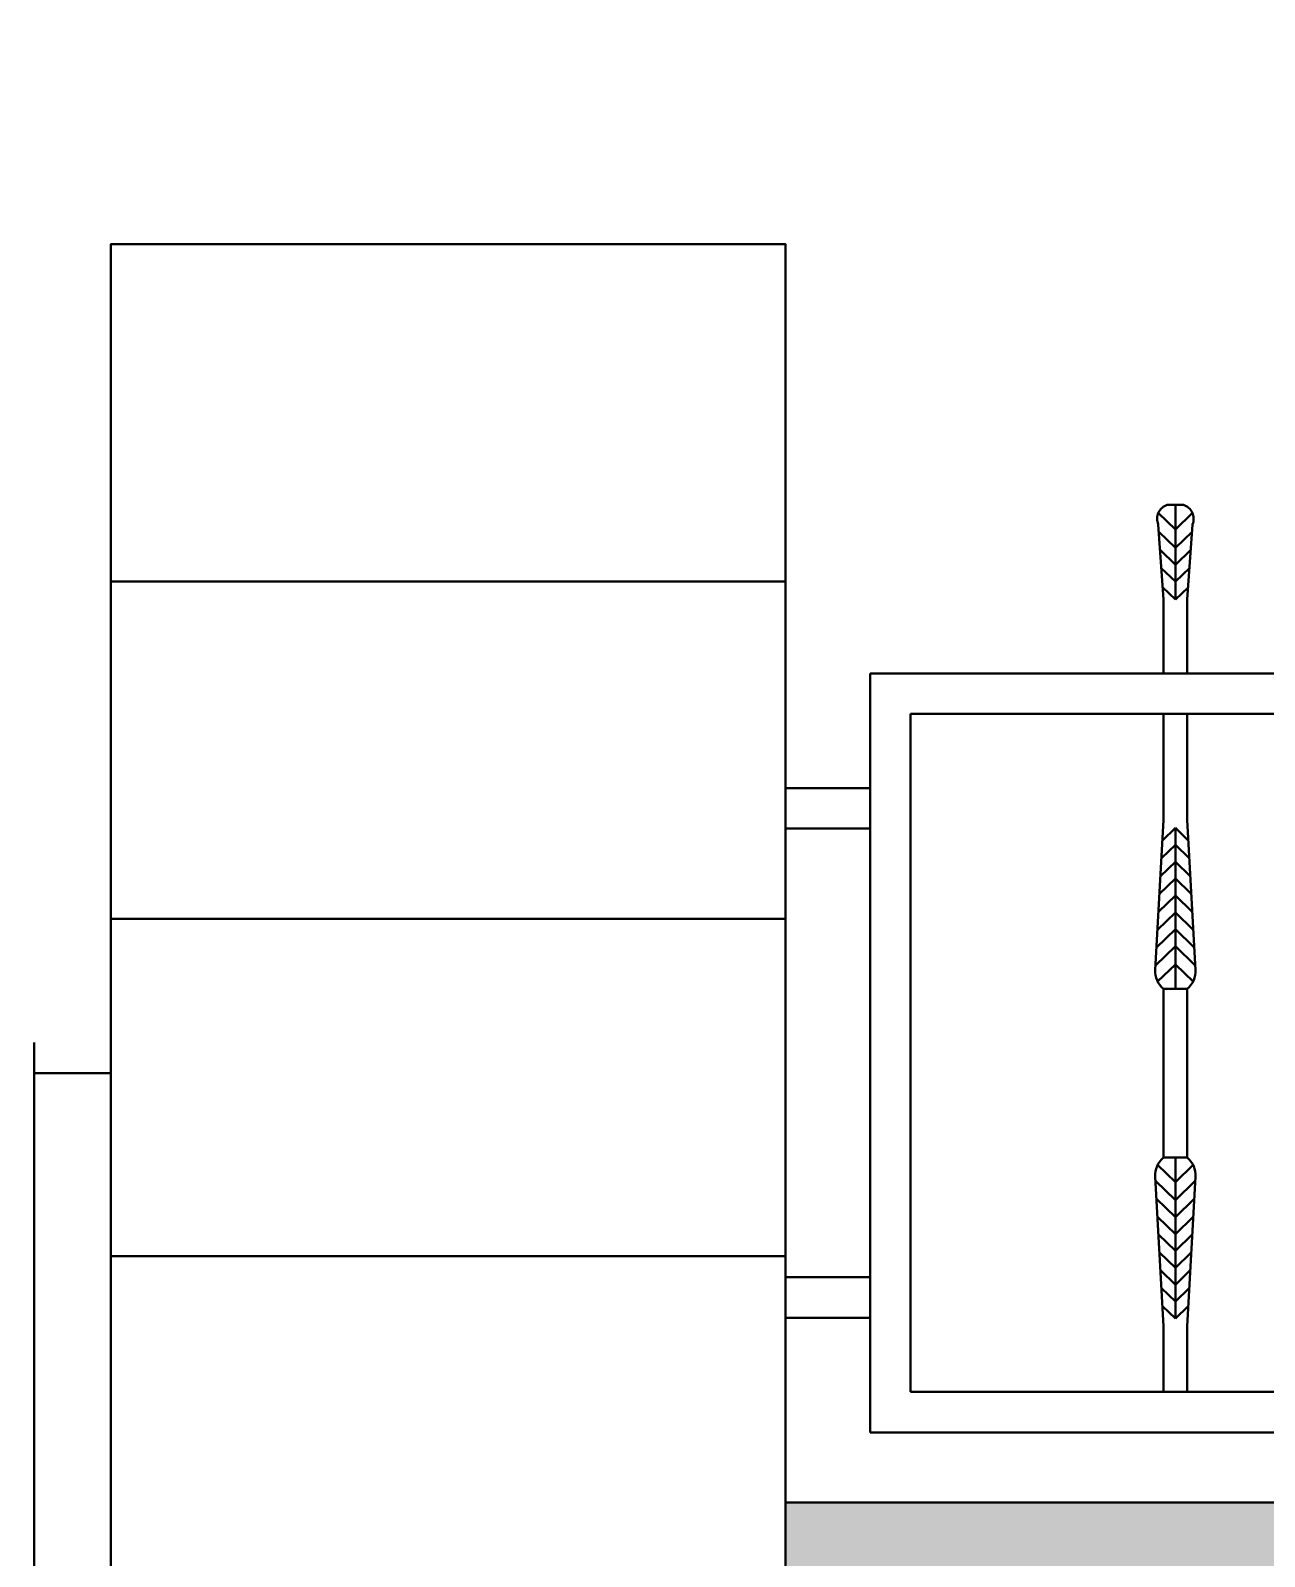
# Model space of a CAD drawing. Header units: metres. Extents: x 515 to 706, y -4 to 163.
# Drawn here: x 633.543 to 634.78, y 84.698 to 86.227 of the extents above; entities that cross this region are included whole.
import ezdxf

# ---------------------------------------------------------------- set-up
doc = ezdxf.new("R2010")
doc.units = ezdxf.units.M
doc.header["$MEASUREMENT"] = 0
doc.dimstyles.new('Standard$0', dxfattribs={"dimtxt": 0.2, "dimasz": 0.23, "dimexe": 0.1805, "dimexo": 0.0625, "dimgap": 0.0955, "dimtad": 1, "dimzin": 0, "dimdsep": 46, "dimtxsty": 'Standard', "dimcen": 0, "dimdle": 440, "dimse1": 1, "dimse2": 1, "dimclrd": 256, "dimclrt": 256, "dimadec": 0, "dimazin": 0, "dimtfac": 1, "dimtofl": 0, "dimtmove": 0, "dimatfit": 3, "dimfxl": 0, "dimtolj": 1, "dimarcsym": 0})

# ---------------------------------------------------------------- blocks, each defined once
blk = doc.blocks.new('*D598')
at = {"lineweight": -2}
blk.add_line((626.5368, 86.9493), (633.3935, 86.9493), dxfattribs=at)
at = {"lineweight": 40}
for points in [[(626.5368, 86.9876), (626.5368, 86.911), (626.3068, 86.9493)], [(633.3935, 86.9876), (633.3935, 86.911), (633.6235, 86.9493)]]:
    blk.add_solid(points, dxfattribs=at)
at = {"layer": 'Defpoints', "color": 0, "lineweight": 40}
for p in [(633.6235, 86.9493), (626.3068, 86.0132), (633.6235, 86.0132)]:
    blk.add_point(p, dxfattribs=at)
at = {"lineweight": 30, "insert": (629.9651, 87.1448), "char_height": 0.2, "attachment_point": 5}
blk.add_mtext('\\A1;7.32', dxfattribs=at)

msp = doc.modelspace()

# ---------------------------------------------------------------- hatches: boundary and pattern name
at = {"lineweight": 30}
h = msp.add_hatch(dxfattribs=at)
h.set_pattern_fill('AR-CONC', color=256, scale=0.000845287, style=0)
h.set_pattern_definition([(50, (589.71373, 72.95618), (0.1539983, -0.0134731), [0.0161027, -0.17712987]), (355, (589.71373, 72.95618), (-0.0297903, 0.16149767), [0.01288217, -0.1417039]), (100.451, (589.72657, 72.95506), (0.12420857, 0.14802384), [0.0136852, -0.15053714]), (46.1842, (589.71373, 72.99912), (0.22913956, -0.0355378), [0.0241541, -0.2656948]), (96.6356, (589.73283, 72.99616), (0.2006747, 0.2091456), [0.0205278, -0.2258057]), (351.184, (589.71373, 72.99912), (0.200675, 0.2091452), [0.0193233, -0.2125558]), (21, (589.7352, 72.98839), (0.12815807, -0.0864437), [0.0161027, -0.17712987]), (326, (589.7352, 72.98839), (0.05224044, 0.15569167), [0.01288217, -0.1417039]), (71.4514, (589.74588, 72.98118), (0.18039816, 0.0692483), [0.0136852, -0.15053714]), (37.5, (589.713733, 72.95618), (0.002610756, 0.071473265), [0, -0.13998627, 0, -0.14385092, 0, -0.14224065]), (7.5, (589.71373, 72.95618), (0.05648178, 0.08468133), [0, -0.0820165, 0, -0.13676573, 0, -0.05421247]), (327.5, (589.665854, 72.95618), (0.11461295, -0.00484243), [0, -0.05367572, 0, -0.16746824, 0, -0.22221747]), (317.5, (589.64438, 72.95618), (0.12521165, 0.02149268), [0, -0.06977843, 0, -0.11121609, 0, -0.1578066])])
edge = h.paths.add_edge_path()
edge.add_line((634.29946, 84.58302), (634.29946, 84.75208))
edge.add_line((634.29946, 84.75208), (638.27231, 84.75208))
edge.add_arc((638.27231, 84.73517), 0.01691, 360, 450, ccw=False)
edge.add_line((638.28921, 84.73517), (638.28921, 84.59993))
edge.add_arc((638.27231, 84.59993), 0.01691, 270, 360, ccw=False)
edge.add_line((638.27231, 84.58302), (634.29946, 84.58302))

# ---------------------------------------------------------------- linework, layer by layer
for p, q in [((634.69024, 85.65703), (634.69024, 85.75208)), ((634.67332, 85.74359), (634.69024, 85.72723)), ((634.70716, 85.74359), (634.69024, 85.72723)), ((634.67356, 85.72507), (634.69024, 85.70894)), ((634.70692, 85.72507), (634.69024, 85.70894)), ((634.67485, 85.70688), (634.69024, 85.692)), ((634.70562, 85.70688), (634.69024, 85.692)), ((634.67615, 85.68868), (634.69024, 85.67506)), ((634.70433, 85.68868), (634.69024, 85.67506)), ((633.62349, 85.67511), (634.29972, 85.67511)), ((634.67753, 85.66932), (634.69024, 85.65703)), ((634.70295, 85.66932), (634.69024, 85.65703)), ((634.67841, 85.58302), (634.67841, 85.65703)), ((634.70207, 85.58302), (634.70207, 85.65703)), ((638.04603, 85.58302), (634.38425, 85.58302)), ((634.38425, 85.58302), (634.38425, 84.82226)), ((638.00545, 85.54245), (634.42482, 85.54245)), ((634.42482, 85.54245), (634.42482, 84.86284)), ((634.67841, 85.43594), (634.67841, 85.54245)), ((634.70207, 85.43594), (634.70207, 85.54245)), ((634.29972, 85.46806), (634.38425, 85.46806)), ((634.29972, 85.42749), (634.38425, 85.42749)), ((634.67841, 85.43594), (634.67002, 85.28614)), ((634.67727, 85.41573), (634.69024, 85.42827)), ((634.69024, 85.42827), (634.69024, 85.26688)), ((634.70321, 85.41573), (634.69024, 85.42827)), ((634.70207, 85.43594), (634.71046, 85.28614)), ((634.67627, 85.39782), (634.69024, 85.41133)), ((634.70421, 85.39782), (634.69024, 85.41133)), ((634.67527, 85.37992), (634.69024, 85.39439)), ((634.70521, 85.37992), (634.69024, 85.39439)), ((634.67426, 85.36201), (634.69024, 85.37745)), ((634.70621, 85.36201), (634.69024, 85.37745)), ((634.67326, 85.3441), (634.69024, 85.36052)), ((634.70722, 85.3441), (634.69024, 85.36052)), ((633.62349, 85.337), (634.29972, 85.337)), ((634.67226, 85.32619), (634.69024, 85.34358)), ((634.70822, 85.32619), (634.69024, 85.34358)), ((634.67126, 85.30828), (634.69024, 85.32664)), ((634.70922, 85.30828), (634.69024, 85.32664)), ((634.67025, 85.29037), (634.69024, 85.3097)), ((634.71023, 85.29037), (634.69024, 85.3097)), ((634.67246, 85.27421), (634.69024, 85.29141)), ((634.70802, 85.27421), (634.69024, 85.29141)), ((634.67841, 85.26688), (634.67841, 85.09783)), ((634.67841, 85.26688), (634.70207, 85.26688)), ((634.70207, 85.26688), (634.70207, 85.09783)), ((633.54684, 85.21316), (633.54684, 82.63208)), ((633.54684, 85.1825), (633.62349, 85.1825)), ((634.67246, 85.0905), (634.69024, 85.07331)), ((634.70207, 85.09783), (634.67841, 85.09783)), ((634.69024, 84.93644), (634.69024, 85.09783)), ((634.70802, 85.0905), (634.69024, 85.07331)), ((634.67841, 84.92877), (634.67002, 85.07857)), ((634.67025, 85.07434), (634.69024, 85.05501)), ((634.71023, 85.07434), (634.69024, 85.05501)), ((634.70207, 84.92877), (634.71046, 85.07857)), ((634.67126, 85.05643), (634.69024, 85.03807)), ((634.70922, 85.05643), (634.69024, 85.03807)), ((634.67226, 85.03852), (634.69024, 85.02113)), ((634.70822, 85.03852), (634.69024, 85.02113)), ((634.67326, 85.02061), (634.69024, 85.0042)), ((634.70722, 85.02061), (634.69024, 85.0042)), ((633.62349, 84.99888), (634.29972, 84.99888)), ((634.67426, 85.0027), (634.69024, 84.98726)), ((634.70621, 85.0027), (634.69024, 84.98726)), ((634.67527, 84.9848), (634.69024, 84.97032)), ((634.70521, 84.9848), (634.69024, 84.97032)), ((634.29972, 84.9778), (634.38425, 84.9778)), ((634.67627, 84.96689), (634.69024, 84.95338)), ((634.70421, 84.96689), (634.69024, 84.95338)), ((634.29972, 84.93722), (634.38425, 84.93722)), ((634.67727, 84.94898), (634.69024, 84.93644)), ((634.70321, 84.94898), (634.69024, 84.93644)), ((634.67841, 84.92877), (634.67841, 84.86284)), ((634.70207, 84.92877), (634.70207, 84.86284)), ((638.00545, 84.86284), (634.42482, 84.86284)), ((638.04603, 84.82226), (634.38425, 84.82226)), ((638.27231, 84.75208), (634.29946, 84.75208))]:
    msp.add_line(p, q, dxfattribs=at)
msp.add_lwpolyline([(633.62349, 82.63208), (634.29972, 82.63208), (634.29972, 86.01323), (633.62349, 86.01323)], close=True, dxfattribs=at)
msp.add_lwpolyline([(634.70207, 85.65703), (634.70745, 85.73244, 0.4353511), (634.69832, 85.75208), (634.68215, 85.75208, 0.4353511), (634.67303, 85.73244), (634.67841, 85.65703)], format="xyb", dxfattribs=at)
for centre, start, end in [((634.69268, 85.28456), 176.01776, 231.0717), ((634.6878, 85.28456), 308.9283, 3.98224), ((634.69268, 85.08015), 128.9283, 183.98224), ((634.6878, 85.08015), 356.01776, 51.0717)]:
    msp.add_arc(centre, 0.02272, start, end, dxfattribs=at)

# ---------------------------------------------------------------- dimensions: what is measured, and where the dimension line sits
dim = msp.add_aligned_dim(p1=(626.30677, 86.01323), p2=(633.62349, 86.01323), distance=0.93608, dimstyle='Standard$0', dxfattribs=at)
dim.commit()
dim.dimension.update_dxf_attribs({"geometry": '*D598', "text_midpoint": (629.96513, 87.14481)})

doc.saveas('drawing.dxf')
